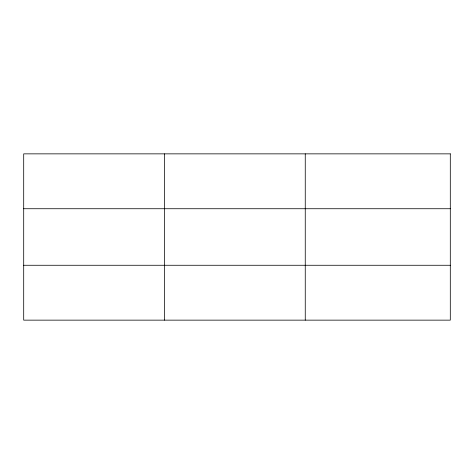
<?xml version="1.0" encoding="UTF-8"?>
<svg xmlns="http://www.w3.org/2000/svg" width="474" height="474" viewBox="0 0 474 474"><rect width="100%" height="100%" fill="white"/><g stroke="black" fill="none" stroke-linecap="round" stroke-linejoin="round"><path stroke-width="0.71" d="M164.478 153.854L164.478 320.146M305.256 153.854L305.256 320.146M23.7 208.732L450.3 208.732M23.7 265.268L450.3 265.268M450.3 153.854L23.7 153.854L23.7 320.146L450.3 320.146L450.3 153.854"/></g></svg>
